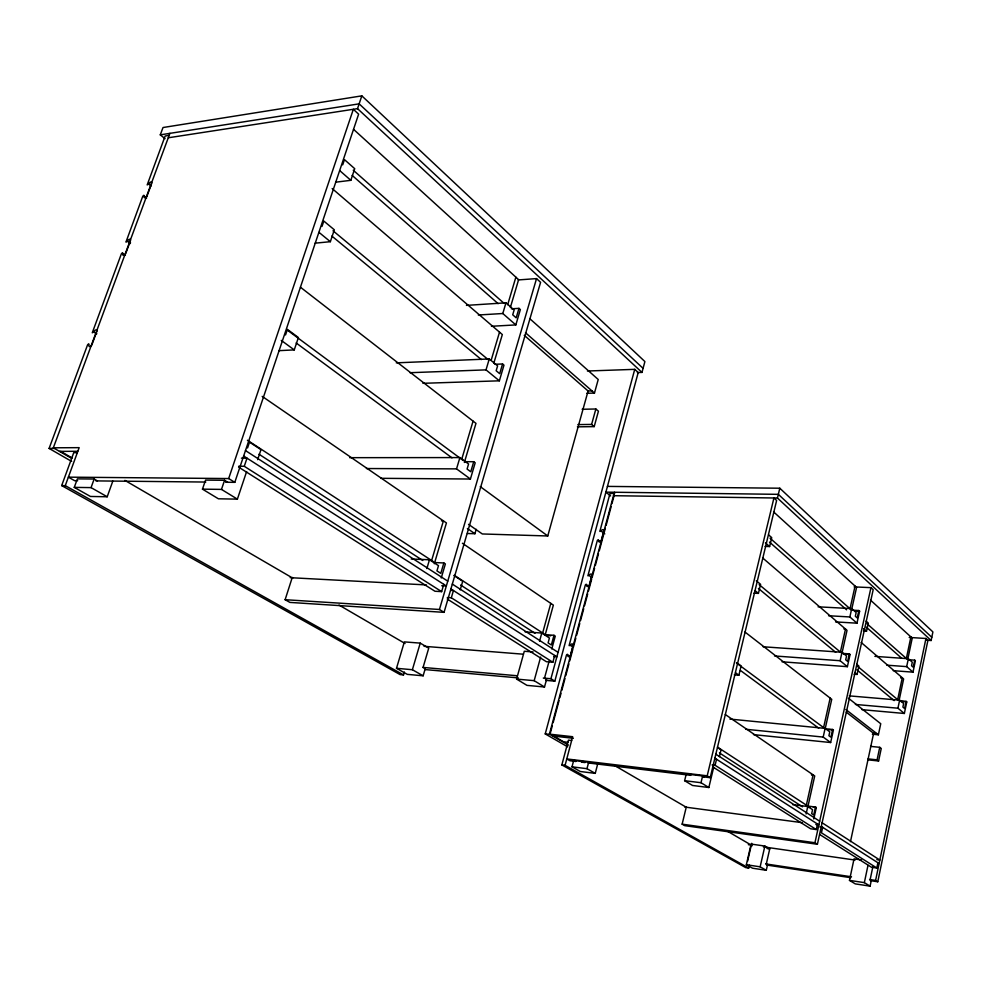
<?xml version="1.0" encoding="UTF-8"?>
<svg xmlns="http://www.w3.org/2000/svg" width="982" height="982" viewBox="0 0 982 982"><rect width="100%" height="100%" fill="white"/><g stroke="black" fill="none" stroke-linecap="round" stroke-linejoin="round"><path stroke-width="1.47" d="M603.991 533.263L603.218 533.238L601.242 540.542A1.596 1.203 -52.8 0 1 599.548 541.966A1.596 1.203 -52.8 0 1 598.639 540.468L598.185 539.707L597.338 540.419L587.899 575.808L589.212 575.489A1.608 1.228 -54.1 0 1 590.918 574.077A1.608 1.228 -54.1 0 1 591.827 575.612L591.434 577.097L592.22 577.134L594.564 568.357M592.06 577.723L591.274 577.686L589.274 585.112A1.608 1.228 -54.4 0 1 587.567 586.536A1.608 1.228 -54.4 0 1 586.659 584.99L586.205 584.216L585.358 584.916L569.094 645.628L570.419 645.346A1.62 1.252 -56.7 0 1 572.138 643.922A1.62 1.252 -56.7 0 1 573.046 645.53L572.641 647.052M573.255 647.727L572.469 647.666L570.432 655.276A1.633 1.252 -57.1 0 1 568.701 656.688A1.633 1.252 -57.1 0 1 567.805 655.068L567.351 654.258L566.491 654.969L545.231 733.91L567.719 746.86M926.554 640.215L931.12 640.51L932.9 631.917L779.806 488.214L607.404 486.397M899.978 700.829L906.091 701.344L904.594 708.501L902.888 707.089L903.636 703.505L899.622 700.166L849.209 695.87M908.62 659.732L914.708 660.162L913.235 667.22L911.554 665.735L912.29 662.199L908.338 658.713L874.864 656.357M862 709.667L904.361 713.472L906.767 701.921L906.091 701.344M893.19 670.669L913.002 672.154L915.384 660.763L914.708 660.162M872.851 866.762L870.162 879.602L871.316 880.314L870.101 886.145L855.273 883.886L849.479 880.375L854.045 858.869L861.472 859.937M819.7 834.516L871.39 867.204L876.816 867.99L877.908 862.761M925.952 638.484L927.929 640.301L877.773 881.762L875.6 880.412L925.952 638.484L909.197 637.428M897.671 699.626L902.274 677.752L900.69 677.629L901.366 678.218M906.349 658.48L910.891 636.913M899.107 700.448L903.636 678.918L861.128 642.437M907.834 658.983L912.229 638.128L870.42 600.051M904.361 713.472L897.929 708.194L899.622 700.166M913.002 672.154L906.681 666.631L908.338 658.713M870.101 886.145L864.356 882.634L867.99 865.326M872.347 734.205L878.387 734.794L880.744 723.734L848.387 698.165M879.737 747.314L881.259 748.48L878.608 760.989L877.086 759.847L879.737 747.314L870.592 746.381M850.473 841.66L873.612 733.333L846.275 712.159M712.957 767.028L810.641 828.796L816.288 829.557L817.503 824.021M870.948 587.653L873.182 589.703L817.405 844.274L814.95 842.74L870.948 587.653L854.094 586.88M854.021 674.192L857.065 674.425L858.894 666.091L856.685 664.249M863.46 631.095L866.505 631.279L868.297 623.067L866.136 621.152M807.879 806.075L815.477 807.044L813.734 814.974L811.684 813.648L812.556 809.671L807.756 806.541L806.112 813.968M825.052 728.718L832.613 729.466L830.907 737.187L828.918 735.727L829.778 731.848L825.113 728.386L729.908 719.082M841.709 653.337L849.295 653.865L847.638 661.402L845.711 659.806L846.545 656.025L842.016 652.269L763.1 646.77M851.222 610.104L858.869 610.522L857.237 617.936L855.334 616.266L856.157 612.547L851.713 608.619L818.092 606.815M813.783 818.976L816.3 807.585L815.477 807.044M753.464 734.61L830.649 742.539L833.399 730.056L832.613 729.466M782.028 661.794L847.38 666.68L850.068 654.515L849.295 653.865M835.559 621.913L856.979 623.177L859.618 611.185L858.869 610.522M806.357 805.117L813.084 774.835L811.414 774.638L812.224 775.203M823.591 727.601L830.158 698.092M840.383 652.073L845.502 629.045L843.857 628.934M850.019 608.754L855.064 586.07M830.649 742.539L823.186 737.077L825.113 728.386M847.38 666.68L840.138 660.726L842.016 652.269M856.979 623.177L849.86 616.954L851.713 608.619M807.597 807.977L814.716 775.952L725.281 714.503M825.175 728.816L831.729 699.319L744.933 631.991M841.93 653.386L847.036 630.358L762.572 557.874M851.615 609.773L856.574 587.432L773.595 511.88M769.728 848.914L766.316 863.988L767.543 864.7L766.279 870.298L752.531 868.198L746.357 864.725L751.107 844.078L764.88 846.054L769.728 848.914L766.991 848.522M766.279 870.298L760.142 866.824L764.88 846.054M747.597 861.177L751.721 843.293M571.647 740.502L568.418 740.146L561.851 764.929L745.719 867.609L748.677 868.063L749.34 865.179M719.413 756.668L721.058 749.818L717.621 747.584M734.291 674.843L738.881 675.211L741.103 665.894L736.672 662.617M753.869 593.153L758.423 593.386L760.584 584.327L756.3 580.767M765.027 546.397L769.606 546.544L771.742 537.633L768.587 534.846M710.207 777.683L707.2 775.817L773.926 497.972L776.627 500.476L710.207 777.683L702.67 776.774M931.12 640.51L777.462 498.034L779.806 488.214M704.217 776.958L702.621 775.976L686.258 774L684.626 780.702L692.543 785.477L708.844 787.515L713.718 767.163M816.288 829.557L715.092 765.285L716.529 759.258M817.405 844.274L684.785 825.666L682.134 824.168L686.381 806.664M708.844 787.515L701.001 782.715L702.621 775.976M590.342 763.21L588.66 762.253L573.684 760.449L572.003 766.832L580.325 771.508L595.252 773.374L597.928 763.051M595.252 773.374L586.978 768.685L588.66 762.253M748.677 868.063L565.08 765.322L572.653 736.709L549.441 734.131L614.413 492.252M552.338 725.624L549.981 734.438L545.231 733.91M553.136 722.678L559.053 700.632M559.838 697.699L561.029 693.292M561.814 690.346L564.969 678.587M565.767 675.653L568.922 663.893M569.707 660.947L572.862 649.188M573.427 647.113L575.808 638.251M576.594 635.305L579.761 623.496M580.558 620.538L583.725 608.73M584.523 605.771L587.69 593.963M588.488 591.017L591.655 579.208M595.35 565.436L598.492 553.738M599.278 550.804L603.599 534.724M605.317 528.316L604.151 532.674L603.365 532.649L603.758 531.188A1.596 1.203 -52.5 0 0 602.85 529.691A1.596 1.203 -52.5 0 0 601.156 531.115L599.842 531.446L609.994 493.443L614.671 493.504M606.103 525.419L611.16 506.565M611.946 503.656L614.278 494.953M634.74 369.342L638.202 372.534L554.83 681.164L550.927 678.734L634.74 369.342L587.432 371.012M637.392 372.571L641.983 372.411L644.904 361.572L361.83 95.855L163.012 127.525L160.275 134.853L165.05 138.683M146.919 196.216A2.185 1.203 -53.4 0 1 144.796 197.799A2.185 1.203 -53.4 0 1 144.219 196.093L143.838 195.246L142.758 196.277L125.954 242.088L127.451 241.277A2.197 1.228 -54.1 0 1 129.624 239.215A2.197 1.228 -54.1 0 1 130.373 240.971M544.863 634.642L553.983 635.293L551.344 644.99L548.091 642.879L549.417 638.018L541.794 633.046L525.1 631.868M551.786 648.955L555.272 636.14L553.983 635.293M549.233 660.751L544.494 678.157L546.557 679.446L544.507 686.995L526.99 685.375L516.593 679.09L524.29 651.262L533.066 651.95M447.24 599.02L546.409 661.721L552.854 662.249L554.683 655.473M130.262 243.561L129.379 243.659L125.819 253.27A2.21 1.228 -54.3 0 1 123.634 255.345A2.21 1.228 -54.3 0 1 122.885 253.565L122.517 252.681L121.424 253.712L92.271 332.775L93.781 332.002A2.234 1.264 -55.7 0 1 95.782 329.952A2.234 1.264 -55.7 0 1 96.837 331.302M539.535 641.234L541.794 633.046M542.653 632.973L550.779 603.378M545.071 635.342L553.357 605.121L462.399 543.255M544.507 686.995L534.171 680.673L540.64 657.068M595.853 408.991L598.431 411.213L594.196 426.618L591.606 424.42L595.853 408.991L582.13 409.273M468.524 524.351L482.309 533.962L547.76 535.976L588.095 390.996L524.253 335.328M586.831 393.279L594.466 393.07L598.222 379.494L529.691 318.598M460.214 589.887L462.718 581.27L454.015 575.587M292.268 577.428L285.124 599.707L289.923 602.408L444.06 612.351L540.591 282.337L536.54 278.593L518.238 279.944M552.854 662.249L451.327 597.78L453.438 590.538L450.775 590.391M467.407 533.496L474.932 533.729L476.209 529.335M238.577 467.088L434.965 591.25L441.642 591.63L443.778 584.339M444.06 612.351L439.445 609.478L536.54 278.593M423.132 675.812L425.231 668.656L423.082 667.416L428.741 648.132L420.235 643.124L404.363 641.884L396.495 668.3L407.297 674.364L423.132 675.812L412.379 669.724L396.495 668.3M412.379 669.724L420.235 643.124M434.695 562.563L443.852 562.956L440.783 573.365L436.941 570.873L438.488 565.657L429.478 559.777L411.2 559.004M464.596 461.7L473.729 461.712L470.771 471.753L467.076 469.04L468.574 463.995L459.907 457.575L349.69 457.673M494.928 364.285L502.563 363.978L499.703 373.676L496.156 370.742L497.604 365.881L489.269 358.958L396.286 362.849M511.364 308.814L518.987 308.348L516.176 317.849L512.714 314.792L514.126 310.03L505.976 302.824L466.45 305.377M441.249 577.968L445.374 563.963L443.852 562.956M380.635 478.308L470.415 479.032L475.19 462.804L473.729 461.712M422.923 383.311L499.359 380.82L503.975 365.157L502.563 363.978M491.442 326.27L515.832 324.919L520.362 309.563L518.987 308.348M426.851 568.566L429.478 559.777M470.415 479.032L456.544 468.88L459.907 457.575M499.359 380.82L486.016 369.87L489.269 358.958M515.832 324.919L502.796 313.516L505.976 302.824M431.626 560.501L443.41 520.865L441.434 520.816M461.7 459.355L473.066 421.118M491.147 360.333L499.519 332.149M507.682 304.702L515.869 277.157M434.326 563.729L446.429 522.94L262.182 396.372M464.363 462.485L475.975 423.365L300.455 287.223M493.786 363.315L502.33 334.555L332.162 188.544M510.358 307.464L518.619 279.661L353.532 129.317M77.332 452.69L73.724 452.702L61.67 485.587L400.116 674.609L403.528 674.916L404.388 672.019M257.64 459.662L260.979 449.646L249.502 442.146L247.55 447.952M279.023 350.66L294.256 349.899L298.393 337.526L287.407 329.375L285.529 334.948M315.148 243.168L330.357 241.695L334.322 229.8L323.815 221.06L322.01 226.412M335.648 182.186L350.832 180.32L354.711 168.683L344.461 159.624L342.706 164.853M225.639 482.26L234.796 482.346L358.626 114.17L353.348 109.284L228.671 478.553L68.372 477.154L74.62 480.677L77.664 480.714M238.675 466.266L244.273 466.29L246.998 458.152L241.412 458.152M227.799 482.285L224.571 480.284L205.557 480.1L202.464 489.146L218.409 498.795L237.386 499.138L246.617 471.581M202.464 489.146L221.478 489.404L224.571 480.284M168.266 137.787L357.522 108.646L361.83 95.855M97.427 480.91L94.149 479.032L77.369 478.872L74.264 487.379L90.442 496.462L107.21 496.769L112.82 481.094M74.264 487.379L91.056 487.612L94.149 479.032M61.67 485.587L65.266 485.636L79.174 447.657L53.335 447.804L169.911 133.356M71.661 461.417L49.1 448.43L87.607 344.78L88.699 343.749L89.067 344.694A2.246 1.264 -56 0 0 89.608 346.597A2.246 1.264 -56 0 0 91.743 345.05M91.989 344.535L95.671 334.592M96.702 331.818L95.966 333.794L96.85 333.745M147.14 195.725L150.639 186.31M150.909 185.561L151.609 183.683A2.173 1.203 -53.2 0 0 150.835 182.001A2.173 1.203 -53.2 0 0 148.687 184.076L147.19 184.898L165.148 136.007L169.1 135.393M160.275 134.853L359.142 103.846L643.087 368.348M129.661 242.885L130.545 242.8M478.308 315.001L502.796 313.516M409.985 372.706L486.016 369.87M588.095 390.996L591.974 390.897M577.858 424.605L591.606 424.42M577.416 426.839L594.196 426.618M49.1 448.43L54.366 448.406M59.509 451.376L77.75 451.29M366.433 468.537L456.544 468.88M95.966 480.898L205.815 482.052M613.48 495.701L777.462 498.034M290.193 577.674L426.433 584.928M441.74 585.738L446.331 585.984L243.659 456.004M855.04 610.939L859.618 611.185M828.562 615.739L849.86 616.954M447.326 597.547L451.327 597.78M285.124 599.707L439.445 609.478M843.992 654.086L850.068 654.515M547.674 635.599L550.718 635.808M774.503 655.951L840.138 660.726M886.783 665.17L906.681 666.631M424.052 646.303L523.271 654.196M553.799 656.614L556.855 656.86L450.91 588.918M900.666 701.394L906.767 701.921M855.396 704.45L897.929 708.194M422.861 667.404L517.391 675.763M543.304 678.059L550.927 678.734M425.415 669.601L518.287 677.899M545.697 680.342L554.83 681.164M516.593 679.09L534.171 680.673M873.612 733.333L876.926 733.652M828.869 729.601L833.399 730.056M745.657 729.245L823.186 737.077M868.027 758.877L877.086 759.847M867.941 759.847L878.608 760.989M552.645 735.984L573.378 738.292M568.148 742.318L563.582 741.803L553.701 736.107M712.097 764.941L715.092 765.285M707.2 775.817L566.761 758.939L569.977 760.755L576.004 761.48M581.356 762.13L585.051 762.572M588.071 762.94L690.837 775.338M561.851 764.929L565.08 765.322M572.003 766.832L586.978 768.685M684.626 780.702L701.001 782.715M792.548 804.602L810.211 806.811M813.256 807.192L816.3 807.585M684.675 807.02L802.282 822.683M815.846 824.487L818.865 824.892L714.871 758.202M819.847 826.942L822.658 827.323L821.455 832.834L876.816 867.99M682.134 824.168L814.95 842.74M876.828 859.618L879.835 860.048L822.118 822.781M748.333 844.68L751.34 845.121M763.358 846.852L855.064 860.06M765.665 863.902L851.504 876.791M869.573 879.516L875.6 880.412M766.5 865.007L850.707 877.687M870.248 880.633L877.773 881.762M746.357 864.725L760.142 866.824M849.479 880.375L864.356 882.634M65.266 485.636L403.528 674.916M573.684 760.449L575.366 761.406M91.056 487.612L107.21 496.769M60.675 451.364L72.042 457.931M53.335 447.804L71.612 458.361M549.441 734.131L568.468 745.117M124.91 480.394L292.746 578.116M338.999 605.047L405.075 643.517M615.162 765.85L686.381 807.314M727.257 831.116L752.322 845.711M221.478 489.404L237.386 499.138M228.671 478.553L234.796 482.346M244.273 466.29L441.642 591.63M821.308 826.463L879.111 863.522M245.475 450.578L447.755 581.148M452.321 584.094L558.071 652.355M715.841 754.188L819.675 821.21M258.978 454.212L422.788 560.477M460.607 585.014L535.03 633.292M719.413 752.899L802.527 806.823M567.805 655.068L570.37 656.737M247.415 440.243L433.16 561.495M454.285 575.292L543.954 633.832M717.461 747.093L807.179 805.657M93.781 332.002L96.334 333.684M570.419 645.346L572.985 647.028M467.383 528.5L474.932 533.729M122.885 253.565L125.377 255.345M586.659 584.99L589.139 586.757M127.451 241.277L129.919 243.07M589.212 575.489L591.68 577.281M281.257 340.386L294.256 349.899M735.53 672.768L738.881 675.211M480.247 486.618L547.76 535.976M296.159 342.976L451.99 457.845M740.403 670.424L818.706 728.141M286.83 329.743L463.173 460.46M736.426 662.997L824.389 728.19M144.219 196.093L146.662 197.947M598.639 540.468L601.082 542.31M148.687 184.076L151.118 185.942M601.156 531.115L604.802 533.913M845.797 709.483L878.387 734.794M610.62 495.947L605.857 492.142L778.345 494.339L931.783 637.281M319.04 232.403L330.357 241.695M755.183 590.722L758.423 593.386M854.708 672.486L857.065 674.425M331.879 236.073L481.401 359.596M758.399 588.439L835.707 652.306M857.004 669.908L894.172 700.62M333.008 230.77L488.619 359.989M759.123 584.585L841.157 652.711M857.298 666.115L898.358 700.203M525.493 332.751L594.466 393.07M339.797 170.672L350.832 180.32M765.383 542.837L769.606 546.544M863.509 628.664L866.505 631.279M352.157 175.397L498.144 303.671M769.495 542.089L846.57 609.81M866.357 627.191L901.771 658.308M353.25 170.205L504.048 303.328M770.06 538.173L850.78 609.429M867.094 623.828L907.024 659.069M357.522 108.646L641.983 372.411"/></g></svg>
